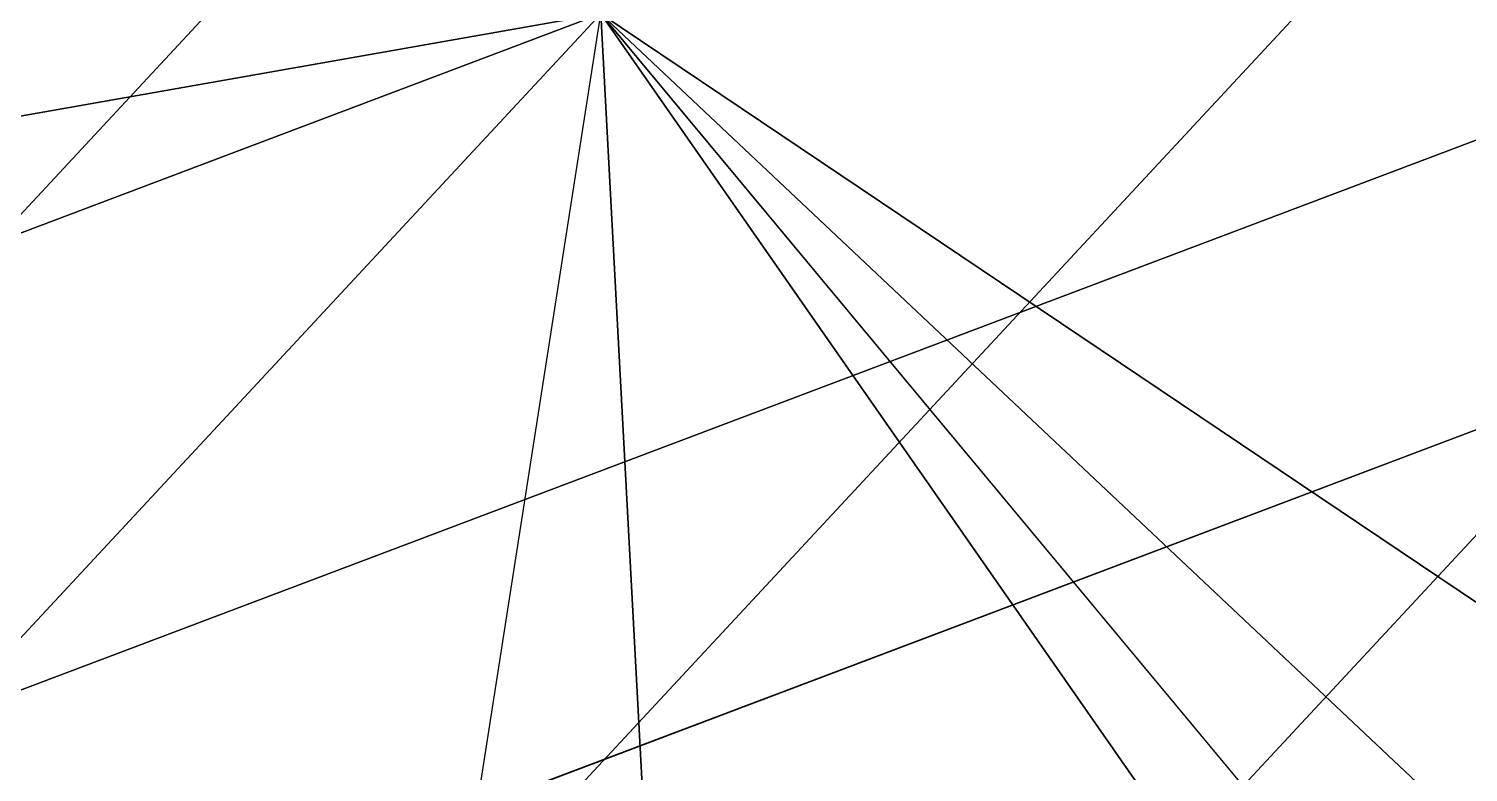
# Model space of a CAD drawing. Header units: metres. Extents: x 503497 to 504361, y 6966567 to 6966857.
# Drawn here: x 504123.2024 to 504123.6885, y 6966700.361 to 6966700.612 of the extents above; entities that cross this region are included whole.
import ezdxf

# ---------------------------------------------------------------- set-up
doc = ezdxf.new("R2010")
doc.units = ezdxf.units.M

msp = doc.modelspace()

# ---------------------------------------------------------------- linework, layer by layer
at = {"layer": 'SHADOW_APPROVED_20260111T072000'}
msp.add_lwpolyline([(504122.7613, 6966696.5515), (504123.3955, 6966700.6171), (504050.2217, 6966715.5211), (504049.5875, 6966711.4555), (504122.7613, 6966696.5515)], close=True, dxfattribs=at)
msp.add_lwpolyline([(504124.6436, 6966689.8311), (504125.6223, 6966696.1052), (504122.7613, 6966696.5515), (504123.3955, 6966700.6171), (504123.6735, 6966701.1907), (504124.1841, 6966701.6081), (504124.6865, 6966701.7525), (504126.4679, 6966701.5261), (504126.6349, 6966702.5968), (504125.8564, 6966702.7697), (504125.4218, 6966703.0603), (504125.0625, 6966703.6133), (504124.9683, 6966704.1079), (504125.9354, 6966710.4181), (504127.8093, 6966710.1258), (504128.3574, 6966713.6393), (504140.8554, 6966711.6898), (504140.8554, 6966711.6898), (504140.7719, 6966711.1544), (504144.1851, 6966710.622), (504144.5661, 6966713.0647), (504153.1826, 6966711.7206), (504152.9477, 6966710.2148), (504167.8718, 6966707.8869)], dxfattribs=at)
at = {"layer": 'SHADOW_APPROVED_20260114T072400'}
msp.add_lwpolyline([(504122.7613, 6966696.5515), (504123.3955, 6966700.6171), (504051.3871, 6966714.2558), (504050.7529, 6966710.1902), (504122.7613, 6966696.5515)], close=True, dxfattribs=at)
msp.add_lwpolyline([(504124.6436, 6966689.8311), (504125.6223, 6966696.1052), (504122.7613, 6966696.5515), (504123.3955, 6966700.6171), (504123.6735, 6966701.1907), (504124.1841, 6966701.6081), (504124.6865, 6966701.7525), (504126.4679, 6966701.5261), (504126.6349, 6966702.5968), (504125.8564, 6966702.7697), (504125.4218, 6966703.0603), (504125.0625, 6966703.6133), (504124.9683, 6966704.1079), (504125.9354, 6966710.4181), (504127.8093, 6966710.1258), (504128.3574, 6966713.6393), (504140.8554, 6966711.6898), (504140.8554, 6966711.6898), (504140.7719, 6966711.1544), (504144.1851, 6966710.622), (504144.5661, 6966713.0647), (504153.1826, 6966711.7206), (504152.9477, 6966710.2148), (504167.8718, 6966707.8869)], dxfattribs=at)
at = {"layer": 'SHADOW_APPROVED_20260122T071500'}
msp.add_lwpolyline([(504122.7613, 6966696.5515), (504123.3955, 6966700.6171), (504040.829, 6966715.3852), (504040.1948, 6966711.3196), (504122.7613, 6966696.5515)], close=True, dxfattribs=at)
msp.add_lwpolyline([(504124.6436, 6966689.8311), (504125.6223, 6966696.1052), (504122.7613, 6966696.5515), (504123.3955, 6966700.6171), (504123.6735, 6966701.1907), (504124.1841, 6966701.6081), (504124.6865, 6966701.7525), (504126.4679, 6966701.5261), (504126.6349, 6966702.5968), (504125.8564, 6966702.7697), (504125.4218, 6966703.0603), (504125.0625, 6966703.6133), (504124.9683, 6966704.1079), (504125.9354, 6966710.4181), (504127.8093, 6966710.1258), (504128.3574, 6966713.6393), (504140.8554, 6966711.6898), (504140.8554, 6966711.6898), (504140.7719, 6966711.1544), (504144.1851, 6966710.622), (504144.5661, 6966713.0647), (504153.1826, 6966711.7206), (504152.9477, 6966710.2148), (504167.8718, 6966707.8869)], dxfattribs=at)
at = {"layer": 'SHADOW_APPROVED_20260124T072500'}
msp.add_lwpolyline([(504124.6436, 6966689.8311), (504125.6223, 6966696.1052), (504122.7613, 6966696.5515), (504123.3955, 6966700.6171), (504123.6735, 6966701.1907), (504124.1841, 6966701.6081), (504124.6865, 6966701.7525), (504126.4679, 6966701.5261), (504126.6349, 6966702.5968), (504125.8564, 6966702.7697), (504125.4218, 6966703.0603), (504125.0625, 6966703.6133), (504124.9683, 6966704.1079), (504125.9354, 6966710.4181), (504127.8093, 6966710.1258), (504128.3574, 6966713.6393), (504140.8554, 6966711.6898), (504140.8554, 6966711.6898), (504140.7719, 6966711.1544), (504144.1851, 6966710.622), (504144.5661, 6966713.0647), (504153.1826, 6966711.7206), (504152.9477, 6966710.2148), (504167.8718, 6966707.8869)], dxfattribs=at)
msp.add_lwpolyline([(504122.7613, 6966696.5515), (504123.3955, 6966700.6171), (504047.1524, 6966712.3321), (504046.5182, 6966708.2665), (504122.7613, 6966696.5515)], close=True, dxfattribs=at)
at = {"layer": 'SHADOW_APPROVED_20260126T071100'}
msp.add_lwpolyline([(504122.7613, 6966696.5515), (504123.3955, 6966700.6171), (504034.9704, 6966715.6629), (504034.3362, 6966711.5973), (504122.7613, 6966696.5515)], close=True, dxfattribs=at)
msp.add_lwpolyline([(504124.6436, 6966689.8311), (504125.6223, 6966696.1052), (504122.7613, 6966696.5515), (504123.3955, 6966700.6171), (504123.6735, 6966701.1907), (504124.1841, 6966701.6081), (504124.6865, 6966701.7525), (504126.4679, 6966701.5261), (504126.6349, 6966702.5968), (504125.8564, 6966702.7697), (504125.4218, 6966703.0603), (504125.0625, 6966703.6133), (504124.9683, 6966704.1079), (504125.9354, 6966710.4181), (504127.8093, 6966710.1258), (504128.3574, 6966713.6393), (504140.8554, 6966711.6898), (504140.8554, 6966711.6898), (504140.7719, 6966711.1544), (504144.1851, 6966710.622), (504144.5661, 6966713.0647), (504153.1826, 6966711.7206), (504152.9477, 6966710.2148), (504167.8718, 6966707.8869)], dxfattribs=at)
at = {"layer": 'SHADOW_APPROVED_20260127T071900'}
msp.add_lwpolyline([(504124.6436, 6966689.8311), (504125.6223, 6966696.1052), (504122.7613, 6966696.5515), (504123.3955, 6966700.6171), (504123.6735, 6966701.1907), (504124.1841, 6966701.6081), (504124.6865, 6966701.7525), (504126.4679, 6966701.5261), (504126.6349, 6966702.5968), (504125.8564, 6966702.7697), (504125.4218, 6966703.0603), (504125.0625, 6966703.6133), (504124.9683, 6966704.1079), (504125.9354, 6966710.4181), (504127.8093, 6966710.1258), (504128.3574, 6966713.6393), (504140.8554, 6966711.6898), (504140.8554, 6966711.6898), (504140.7719, 6966711.1544), (504144.1851, 6966710.622), (504144.5661, 6966713.0647), (504153.1826, 6966711.7206), (504152.9477, 6966710.2148), (504167.8718, 6966707.8869)], dxfattribs=at)
msp.add_lwpolyline([(504122.7613, 6966696.5515), (504123.3955, 6966700.6171), (504041.0526, 6966713.1097), (504040.4184, 6966709.0441), (504122.7613, 6966696.5515)], close=True, dxfattribs=at)
at = {"layer": 'SHADOW_APPROVED_20260129T071100'}
msp.add_lwpolyline([(504122.7613, 6966696.5515), (504123.3955, 6966700.6171), (504032.9498, 6966714.8359), (504032.3156, 6966710.7703), (504122.7613, 6966696.5515)], close=True, dxfattribs=at)
msp.add_lwpolyline([(504124.6436, 6966689.8311), (504125.6223, 6966696.1052), (504122.7613, 6966696.5515), (504123.3955, 6966700.6171), (504123.6735, 6966701.1907), (504124.1841, 6966701.6081), (504124.6865, 6966701.7525), (504126.4679, 6966701.5261), (504126.6349, 6966702.5968), (504125.8564, 6966702.7697), (504125.4218, 6966703.0603), (504125.0625, 6966703.6133), (504124.9683, 6966704.1079), (504125.9354, 6966710.4181), (504127.8093, 6966710.1258), (504128.3574, 6966713.6393), (504140.8554, 6966711.6898), (504140.8554, 6966711.6898), (504140.7719, 6966711.1544), (504144.1851, 6966710.622), (504144.5661, 6966713.0647), (504153.1826, 6966711.7206), (504152.9477, 6966710.2148), (504167.8718, 6966707.8869)], dxfattribs=at)
at = {"layer": 'SHADOW_APPROVED_20260130T071100'}
msp.add_lwpolyline([(504122.7613, 6966696.5515), (504123.3955, 6966700.6171), (504032.2636, 6966714.5313), (504031.6294, 6966710.4657), (504122.7613, 6966696.5515)], close=True, dxfattribs=at)
msp.add_lwpolyline([(504124.6436, 6966689.8311), (504125.6223, 6966696.1052), (504122.7613, 6966696.5515), (504123.3955, 6966700.6171), (504123.6735, 6966701.1907), (504124.1841, 6966701.6081), (504124.6865, 6966701.7525), (504126.4679, 6966701.5261), (504126.6349, 6966702.5968), (504125.8564, 6966702.7697), (504125.4218, 6966703.0603), (504125.0625, 6966703.6133), (504124.9683, 6966704.1079), (504125.9354, 6966710.4181), (504127.8093, 6966710.1258), (504128.3574, 6966713.6393), (504140.8554, 6966711.6898), (504140.8554, 6966711.6898), (504140.7719, 6966711.1544), (504144.1851, 6966710.622), (504144.5661, 6966713.0647), (504153.1826, 6966711.7206), (504152.9477, 6966710.2148), (504167.8718, 6966707.8869)], dxfattribs=at)
at = {"layer": 'SHADOW_APPROVED_20260203T070000'}
msp.add_lwpolyline([(504122.7613, 6966696.5515), (504123.3955, 6966700.6171), (504017.3713, 6966716.9185), (504016.7371, 6966712.8529), (504122.7613, 6966696.5515)], close=True, dxfattribs=at)
msp.add_lwpolyline([(504124.6436, 6966689.8311), (504125.6223, 6966696.1052), (504122.7613, 6966696.5515), (504123.3955, 6966700.6171), (504123.6735, 6966701.1907), (504124.1841, 6966701.6081), (504124.6865, 6966701.7525), (504126.4679, 6966701.5261), (504126.6349, 6966702.5968), (504125.8564, 6966702.7697), (504125.4218, 6966703.0603), (504125.0625, 6966703.6133), (504124.9683, 6966704.1079), (504125.9354, 6966710.4181), (504127.8093, 6966710.1258), (504128.3574, 6966713.6393), (504140.8554, 6966711.6898), (504140.8554, 6966711.6898), (504140.7719, 6966711.1544), (504144.1851, 6966710.622), (504144.5661, 6966713.0647), (504153.1826, 6966711.7206), (504152.9477, 6966710.2148), (504167.8718, 6966707.8869)], dxfattribs=at)
at = {"layer": 'SHADOW_APPROVED_20260314T074000'}
msp.add_lwpolyline([(504124.6436, 6966689.8311), (504125.6223, 6966696.1052), (504122.7613, 6966696.5515), (504123.3955, 6966700.6171), (504123.6735, 6966701.1907), (504124.1841, 6966701.6081), (504124.6865, 6966701.7525), (504126.4679, 6966701.5261), (504126.6349, 6966702.5968), (504125.8564, 6966702.7697), (504125.4218, 6966703.0603), (504125.0625, 6966703.6133), (504124.9683, 6966704.1079), (504125.9354, 6966710.4181), (504127.8093, 6966710.1258), (504128.3574, 6966713.6393), (504140.8554, 6966711.6898), (504140.8554, 6966711.6898), (504140.7719, 6966711.1544), (504144.1851, 6966710.622), (504144.5661, 6966713.0647), (504153.1826, 6966711.7206), (504152.9477, 6966710.2148), (504167.8718, 6966707.8869)], dxfattribs=at)
for points in [[(504123.3955, 6966700.6171), (504123.6735, 6966701.1907), (504035.919, 6966685.7343), (504035.641, 6966685.1607), (504123.3955, 6966700.6171)], [(504122.7613, 6966696.5515), (504123.3955, 6966700.6171), (504035.641, 6966685.1607), (504035.0068, 6966681.0951), (504122.7613, 6966696.5515)]]:
    msp.add_lwpolyline(points, close=True, dxfattribs=at)
at = {"layer": 'SHADOW_APPROVED_20260426T070000'}
msp.add_lwpolyline([(504124.6436, 6966689.8311), (504125.6223, 6966696.1052), (504122.7613, 6966696.5515), (504123.3955, 6966700.6171), (504123.6735, 6966701.1907), (504124.1841, 6966701.6081), (504124.6865, 6966701.7525), (504126.4679, 6966701.5261), (504126.6349, 6966702.5968), (504125.8564, 6966702.7697), (504125.4218, 6966703.0603), (504125.0625, 6966703.6133), (504124.9683, 6966704.1079), (504125.9354, 6966710.4181), (504127.8093, 6966710.1258), (504128.3574, 6966713.6393), (504140.8554, 6966711.6898), (504140.8554, 6966711.6898), (504140.7719, 6966711.1544), (504144.1851, 6966710.622), (504144.5661, 6966713.0647), (504153.1826, 6966711.7206), (504152.9477, 6966710.2148), (504167.8718, 6966707.8869)], dxfattribs=at)
for points in [[(504144.5661, 6966713.0647), (504153.1826, 6966711.7206), (503936.055, 6966629.6588), (503927.4385, 6966631.0029), (504144.5661, 6966713.0647)], [(504153.1826, 6966711.7206), (504152.9477, 6966710.2148), (503935.8201, 6966628.153), (503936.055, 6966629.6588), (504153.1826, 6966711.7206)], [(504126.4679, 6966701.5261), (504126.6349, 6966702.5968), (503909.5073, 6966620.535), (503909.3403, 6966619.4643), (504126.4679, 6966701.5261)], [(504124.6865, 6966701.7525), (504126.4679, 6966701.5261), (503909.3403, 6966619.4643), (503907.5589, 6966619.6907), (504124.6865, 6966701.7525)], [(504123.3955, 6966700.6171), (504123.6735, 6966701.1907), (503906.5459, 6966619.1289), (503906.2679, 6966618.5553), (504123.3955, 6966700.6171)], [(504122.7613, 6966696.5515), (504123.3955, 6966700.6171), (503906.2679, 6966618.5553), (503905.6337, 6966614.4897), (504122.7613, 6966696.5515)]]:
    msp.add_lwpolyline(points, close=True, dxfattribs=at)
at = {"layer": 'SHADOW_APPROVED_20260621T090000'}
msp.add_lwpolyline([(504124.6436, 6966689.8311), (504125.6223, 6966696.1052), (504122.7613, 6966696.5515), (504123.3955, 6966700.6171), (504123.6735, 6966701.1907), (504124.1841, 6966701.6081), (504124.6865, 6966701.7525), (504126.4679, 6966701.5261), (504126.6349, 6966702.5968), (504125.8564, 6966702.7697), (504125.4218, 6966703.0603), (504125.0625, 6966703.6133), (504124.9683, 6966704.1079), (504125.9354, 6966710.4181), (504127.8093, 6966710.1258), (504128.3574, 6966713.6393), (504140.8554, 6966711.6898), (504140.8554, 6966711.6898), (504140.7719, 6966711.1544), (504144.1851, 6966710.622), (504144.5661, 6966713.0647), (504153.1826, 6966711.7206), (504152.9477, 6966710.2148), (504167.8718, 6966707.8869)], dxfattribs=at)
for points in [[(504125.8564, 6966702.7697), (504125.4218, 6966703.0603), (504066.9055, 6966640.1287), (504067.3401, 6966639.8381), (504125.8564, 6966702.7697)], [(504126.6349, 6966702.5968), (504125.8564, 6966702.7697), (504067.3401, 6966639.8381), (504068.1186, 6966639.6652), (504126.6349, 6966702.5968)], [(504124.1841, 6966701.6081), (504124.6865, 6966701.7525), (504066.1702, 6966638.8209), (504065.6678, 6966638.6765), (504124.1841, 6966701.6081)], [(504124.6865, 6966701.7525), (504126.4679, 6966701.5261), (504067.9516, 6966638.5945), (504066.1702, 6966638.8209), (504124.6865, 6966701.7525)], [(504123.6735, 6966701.1907), (504124.1841, 6966701.6081), (504065.6678, 6966638.6765), (504065.1572, 6966638.2591), (504123.6735, 6966701.1907)], [(504123.3955, 6966700.6171), (504123.6735, 6966701.1907), (504065.1572, 6966638.2591), (504064.8792, 6966637.6855), (504123.3955, 6966700.6171)], [(504122.7613, 6966696.5515), (504123.3955, 6966700.6171), (504064.8792, 6966637.6855), (504064.245, 6966633.6199), (504122.7613, 6966696.5515)]]:
    msp.add_lwpolyline(points, close=True, dxfattribs=at)
at = {"layer": 'SHADOW_APPROVED_20260621T120000'}
msp.add_lwpolyline([(504124.6436, 6966689.8311), (504125.6223, 6966696.1052), (504122.7613, 6966696.5515), (504123.3955, 6966700.6171), (504123.6735, 6966701.1907), (504124.1841, 6966701.6081), (504124.6865, 6966701.7525), (504126.4679, 6966701.5261), (504126.6349, 6966702.5968), (504125.8564, 6966702.7697), (504125.4218, 6966703.0603), (504125.0625, 6966703.6133), (504124.9683, 6966704.1079), (504125.9354, 6966710.4181), (504127.8093, 6966710.1258), (504128.3574, 6966713.6393), (504140.8554, 6966711.6898), (504140.8554, 6966711.6898), (504140.7719, 6966711.1544), (504144.1851, 6966710.622), (504144.5661, 6966713.0647), (504153.1826, 6966711.7206), (504152.9477, 6966710.2148), (504167.8718, 6966707.8869)], dxfattribs=at)
for points in [[(504123.3955, 6966700.6171), (504123.6735, 6966701.1907), (504126.2945, 6966652.5179), (504126.0165, 6966651.9443), (504123.3955, 6966700.6171)], [(504122.7613, 6966696.5515), (504123.3955, 6966700.6171), (504126.0165, 6966651.9443), (504125.3823, 6966647.8787), (504122.7613, 6966696.5515)]]:
    msp.add_lwpolyline(points, close=True, dxfattribs=at)
at = {"layer": 'SHADOW_APPROVED_20260621T140000'}
msp.add_lwpolyline([(504124.6436, 6966689.8311), (504125.6223, 6966696.1052), (504122.7613, 6966696.5515), (504123.3955, 6966700.6171), (504123.6735, 6966701.1907), (504124.1841, 6966701.6081), (504124.6865, 6966701.7525), (504126.4679, 6966701.5261), (504126.6349, 6966702.5968), (504125.8564, 6966702.7697), (504125.4218, 6966703.0603), (504125.0625, 6966703.6133), (504124.9683, 6966704.1079), (504125.9354, 6966710.4181), (504127.8093, 6966710.1258), (504128.3574, 6966713.6393), (504140.8554, 6966711.6898), (504140.8554, 6966711.6898), (504140.7719, 6966711.1544), (504144.1851, 6966710.622), (504144.5661, 6966713.0647), (504153.1826, 6966711.7206), (504152.9477, 6966710.2148), (504167.8718, 6966707.8869)], dxfattribs=at)
for points in [[(504123.3955, 6966700.6171), (504123.6735, 6966701.1907), (504162.5832, 6966645.3847), (504162.3052, 6966644.8111), (504123.3955, 6966700.6171)], [(504122.7613, 6966696.5515), (504123.3955, 6966700.6171), (504162.3052, 6966644.8111), (504161.671, 6966640.7455), (504122.7613, 6966696.5515)]]:
    msp.add_lwpolyline(points, close=True, dxfattribs=at)
at = {"layer": 'SHADOW_APPROVED_20260621T150000'}
msp.add_lwpolyline([(504124.6436, 6966689.8311), (504125.6223, 6966696.1052), (504122.7613, 6966696.5515), (504123.3955, 6966700.6171), (504123.6735, 6966701.1907), (504124.1841, 6966701.6081), (504124.6865, 6966701.7525), (504126.4679, 6966701.5261), (504126.6349, 6966702.5968), (504125.8564, 6966702.7697), (504125.4218, 6966703.0603), (504125.0625, 6966703.6133), (504124.9683, 6966704.1079), (504125.9354, 6966710.4181), (504127.8093, 6966710.1258), (504128.3574, 6966713.6393), (504140.8554, 6966711.6898), (504140.8554, 6966711.6898), (504140.7719, 6966711.1544), (504144.1851, 6966710.622), (504144.5661, 6966713.0647), (504153.1826, 6966711.7206), (504152.9477, 6966710.2148), (504167.8718, 6966707.8869)], dxfattribs=at)
for points in [[(504123.3955, 6966700.6171), (504123.6735, 6966701.1907), (504196.9536, 6966632.1879), (504196.6756, 6966631.6143), (504123.3955, 6966700.6171)], [(504122.7613, 6966696.5515), (504123.3955, 6966700.6171), (504196.6756, 6966631.6143), (504196.0414, 6966627.5487), (504122.7613, 6966696.5515)]]:
    msp.add_lwpolyline(points, close=True, dxfattribs=at)
at = {"layer": 'SHADOW_APPROVED_20260621T160000'}
msp.add_lwpolyline([(504124.6436, 6966689.8311), (504125.6223, 6966696.1052), (504122.7613, 6966696.5515), (504123.3955, 6966700.6171), (504123.6735, 6966701.1907), (504124.1841, 6966701.6081), (504124.6865, 6966701.7525), (504126.4679, 6966701.5261), (504126.6349, 6966702.5968), (504125.8564, 6966702.7697), (504125.4218, 6966703.0603), (504125.0625, 6966703.6133), (504124.9683, 6966704.1079), (504125.9354, 6966710.4181), (504127.8093, 6966710.1258), (504128.3574, 6966713.6393), (504140.8554, 6966711.6898), (504140.8554, 6966711.6898), (504140.7719, 6966711.1544), (504144.1851, 6966710.622), (504144.5661, 6966713.0647), (504153.1826, 6966711.7206), (504152.9477, 6966710.2148), (504167.8718, 6966707.8869)], dxfattribs=at)
for points in [[(504123.3955, 6966700.6171), (504123.6735, 6966701.1907), (504291.9297, 6966588.0909), (504291.6517, 6966587.5173), (504123.3955, 6966700.6171)], [(504122.7613, 6966696.5515), (504123.3955, 6966700.6171), (504291.6517, 6966587.5173), (504291.0175, 6966583.4517), (504122.7613, 6966696.5515)]]:
    msp.add_lwpolyline(points, close=True, dxfattribs=at)
at = {"layer": 'SHADOW_APPROVED_20261019T053000'}
msp.add_lwpolyline([(504122.7613, 6966696.5515), (504123.3955, 6966700.6171), (503546.6398, 6966792.7499), (503546.0056, 6966788.6843), (504122.7613, 6966696.5515)], close=True, dxfattribs=at)
msp.add_lwpolyline([(504124.6436, 6966689.8311), (504125.6223, 6966696.1052), (504122.7613, 6966696.5515), (504123.3955, 6966700.6171), (504123.6735, 6966701.1907), (504124.1841, 6966701.6081), (504124.6865, 6966701.7525), (504126.4679, 6966701.5261), (504126.6349, 6966702.5968), (504125.8564, 6966702.7697), (504125.4218, 6966703.0603), (504125.0625, 6966703.6133), (504124.9683, 6966704.1079), (504125.9354, 6966710.4181), (504127.8093, 6966710.1258), (504128.3574, 6966713.6393), (504140.8554, 6966711.6898), (504140.8554, 6966711.6898), (504140.7719, 6966711.1544), (504144.1851, 6966710.622), (504144.5661, 6966713.0647), (504153.1826, 6966711.7206), (504152.9477, 6966710.2148), (504167.8718, 6966707.8869)], dxfattribs=at)
at = {"layer": 'SHADOW_APPROVED_20261112T063500'}
msp.add_lwpolyline([(504122.7613, 6966696.5515), (504123.3955, 6966700.6171), (504025.1172, 6966716.5713), (504024.483, 6966712.5057), (504122.7613, 6966696.5515)], close=True, dxfattribs=at)
msp.add_lwpolyline([(504124.6436, 6966689.8311), (504125.6223, 6966696.1052), (504122.7613, 6966696.5515), (504123.3955, 6966700.6171), (504123.6735, 6966701.1907), (504124.1841, 6966701.6081), (504124.6865, 6966701.7525), (504126.4679, 6966701.5261), (504126.6349, 6966702.5968), (504125.8564, 6966702.7697), (504125.4218, 6966703.0603), (504125.0625, 6966703.6133), (504124.9683, 6966704.1079), (504125.9354, 6966710.4181), (504127.8093, 6966710.1258), (504128.3574, 6966713.6393), (504140.8554, 6966711.6898), (504140.8554, 6966711.6898), (504140.7719, 6966711.1544), (504144.1851, 6966710.622), (504144.5661, 6966713.0647), (504153.1826, 6966711.7206), (504152.9477, 6966710.2148), (504167.8718, 6966707.8869)], dxfattribs=at)
at = {"layer": 'SHADOW_APPROVED_20261113T063500'}
msp.add_lwpolyline([(504122.7613, 6966696.5515), (504123.3955, 6966700.6171), (504025.5854, 6966716.9868), (504024.9512, 6966712.9212), (504122.7613, 6966696.5515)], close=True, dxfattribs=at)
msp.add_lwpolyline([(504124.6436, 6966689.8311), (504125.6223, 6966696.1052), (504122.7613, 6966696.5515), (504123.3955, 6966700.6171), (504123.6735, 6966701.1907), (504124.1841, 6966701.6081), (504124.6865, 6966701.7525), (504126.4679, 6966701.5261), (504126.6349, 6966702.5968), (504125.8564, 6966702.7697), (504125.4218, 6966703.0603), (504125.0625, 6966703.6133), (504124.9683, 6966704.1079), (504125.9354, 6966710.4181), (504127.8093, 6966710.1258), (504128.3574, 6966713.6393), (504140.8554, 6966711.6898), (504140.8554, 6966711.6898), (504140.7719, 6966711.1544), (504144.1851, 6966710.622), (504144.5661, 6966713.0647), (504153.1826, 6966711.7206), (504152.9477, 6966710.2148), (504167.8718, 6966707.8869)], dxfattribs=at)
at = {"layer": 'SHADOW_APPROVED_20261122T065200'}
msp.add_lwpolyline([(504122.7613, 6966696.5515), (504123.3955, 6966700.6171), (504043.2314, 6966715.0679), (504042.5972, 6966711.0023), (504122.7613, 6966696.5515)], close=True, dxfattribs=at)
msp.add_lwpolyline([(504124.6436, 6966689.8311), (504125.6223, 6966696.1052), (504122.7613, 6966696.5515), (504123.3955, 6966700.6171), (504123.6735, 6966701.1907), (504124.1841, 6966701.6081), (504124.6865, 6966701.7525), (504126.4679, 6966701.5261), (504126.6349, 6966702.5968), (504125.8564, 6966702.7697), (504125.4218, 6966703.0603), (504125.0625, 6966703.6133), (504124.9683, 6966704.1079), (504125.9354, 6966710.4181), (504127.8093, 6966710.1258), (504128.3574, 6966713.6393), (504140.8554, 6966711.6898), (504140.8554, 6966711.6898), (504140.7719, 6966711.1544), (504144.1851, 6966710.622), (504144.5661, 6966713.0647), (504153.1826, 6966711.7206), (504152.9477, 6966710.2148), (504167.8718, 6966707.8869)], dxfattribs=at)
at = {"layer": 'SHADOW_APPROVED_20261123T070300'}
msp.add_lwpolyline([(504124.6436, 6966689.8311), (504125.6223, 6966696.1052), (504122.7613, 6966696.5515), (504123.3955, 6966700.6171), (504123.6735, 6966701.1907), (504124.1841, 6966701.6081), (504124.6865, 6966701.7525), (504126.4679, 6966701.5261), (504126.6349, 6966702.5968), (504125.8564, 6966702.7697), (504125.4218, 6966703.0603), (504125.0625, 6966703.6133), (504124.9683, 6966704.1079), (504125.9354, 6966710.4181), (504127.8093, 6966710.1258), (504128.3574, 6966713.6393), (504140.8554, 6966711.6898), (504140.8554, 6966711.6898), (504140.7719, 6966711.1544), (504144.1851, 6966710.622), (504144.5661, 6966713.0647), (504153.1826, 6966711.7206), (504152.9477, 6966710.2148), (504167.8718, 6966707.8869)], dxfattribs=at)
msp.add_lwpolyline([(504122.7613, 6966696.5515), (504123.3955, 6966700.6171), (504050.9986, 6966712.6236), (504050.3644, 6966708.558), (504122.7613, 6966696.5515)], close=True, dxfattribs=at)
at = {"layer": 'SHADOW_APPROVED_20261221T090000'}
msp.add_lwpolyline([(504124.6436, 6966689.8311), (504125.6223, 6966696.1052), (504122.7613, 6966696.5515), (504123.3955, 6966700.6171), (504123.6735, 6966701.1907), (504124.1841, 6966701.6081), (504124.6865, 6966701.7525), (504126.4679, 6966701.5261), (504126.6349, 6966702.5968), (504125.8564, 6966702.7697), (504125.4218, 6966703.0603), (504125.0625, 6966703.6133), (504124.9683, 6966704.1079), (504125.9354, 6966710.4181), (504127.8093, 6966710.1258), (504128.3574, 6966713.6393), (504140.8554, 6966711.6898), (504140.8554, 6966711.6898), (504140.7719, 6966711.1544), (504144.1851, 6966710.622), (504144.5661, 6966713.0647), (504153.1826, 6966711.7206), (504152.9477, 6966710.2148), (504167.8718, 6966707.8869)], dxfattribs=at)
msp.add_lwpolyline([(504122.7613, 6966696.5515), (504123.3955, 6966700.6171), (504093.1408, 6966702.4165), (504092.5066, 6966698.3509), (504122.7613, 6966696.5515)], close=True, dxfattribs=at)
at = {"layer": 'SHADOW_APPROVED_20261221T120000'}
msp.add_lwpolyline([(504124.6436, 6966689.8311), (504125.6223, 6966696.1052), (504122.7613, 6966696.5515), (504123.3955, 6966700.6171), (504123.6735, 6966701.1907), (504124.1841, 6966701.6081), (504124.6865, 6966701.7525), (504126.4679, 6966701.5261), (504126.6349, 6966702.5968), (504125.8564, 6966702.7697), (504125.4218, 6966703.0603), (504125.0625, 6966703.6133), (504124.9683, 6966704.1079), (504125.9354, 6966710.4181), (504127.8093, 6966710.1258), (504128.3574, 6966713.6393), (504140.8554, 6966711.6898), (504140.8554, 6966711.6898), (504140.7719, 6966711.1544), (504144.1851, 6966710.622), (504144.5661, 6966713.0647), (504153.1826, 6966711.7206), (504152.9477, 6966710.2148), (504167.8718, 6966707.8869)], dxfattribs=at)
for points in [[(504123.3955, 6966700.6171), (504123.6735, 6966701.1907), (504125.946, 6966698.4599), (504125.668, 6966697.8863), (504123.3955, 6966700.6171)], [(504122.7613, 6966696.5515), (504123.3955, 6966700.6171), (504125.668, 6966697.8863), (504125.0338, 6966693.8207), (504122.7613, 6966696.5515)]]:
    msp.add_lwpolyline(points, close=True, dxfattribs=at)
at = {"layer": 'SHADOW_APPROVED_20261221T150000'}
msp.add_lwpolyline([(504124.6436, 6966689.8311), (504125.6223, 6966696.1052), (504122.7613, 6966696.5515), (504123.3955, 6966700.6171), (504123.6735, 6966701.1907), (504124.1841, 6966701.6081), (504124.6865, 6966701.7525), (504126.4679, 6966701.5261), (504126.6349, 6966702.5968), (504125.8564, 6966702.7697), (504125.4218, 6966703.0603), (504125.0625, 6966703.6133), (504124.9683, 6966704.1079), (504125.9354, 6966710.4181), (504127.8093, 6966710.1258), (504128.3574, 6966713.6393), (504140.8554, 6966711.6898), (504140.8554, 6966711.6898), (504140.7719, 6966711.1544), (504144.1851, 6966710.622), (504144.5661, 6966713.0647), (504153.1826, 6966711.7206), (504152.9477, 6966710.2148), (504167.8718, 6966707.8869)], dxfattribs=at)
msp.add_lwpolyline([(504122.7613, 6966696.5515), (504123.3955, 6966700.6171), (504161.0894, 6966704.6374), (504160.4552, 6966700.5718), (504122.7613, 6966696.5515)], close=True, dxfattribs=at)
at = {"layer": 'SHADOW_APPROVED_20261221T160000'}
msp.add_lwpolyline([(504124.6436, 6966689.8311), (504125.6223, 6966696.1052), (504122.7613, 6966696.5515), (504123.3955, 6966700.6171), (504123.6735, 6966701.1907), (504124.1841, 6966701.6081), (504124.6865, 6966701.7525), (504126.4679, 6966701.5261), (504126.6349, 6966702.5968), (504125.8564, 6966702.7697), (504125.4218, 6966703.0603), (504125.0625, 6966703.6133), (504124.9683, 6966704.1079), (504125.9354, 6966710.4181), (504127.8093, 6966710.1258), (504128.3574, 6966713.6393), (504140.8554, 6966711.6898), (504140.8554, 6966711.6898), (504140.7719, 6966711.1544), (504144.1851, 6966710.622), (504144.5661, 6966713.0647), (504153.1826, 6966711.7206), (504152.9477, 6966710.2148), (504167.8718, 6966707.8869)], dxfattribs=at)
msp.add_lwpolyline([(504122.7613, 6966696.5515), (504123.3955, 6966700.6171), (504182.9573, 6966712.5689), (504182.3231, 6966708.5033), (504122.7613, 6966696.5515)], close=True, dxfattribs=at)
at = {"layer": 'SHADOW_APPROVED_20261221T170000'}
msp.add_lwpolyline([(504122.7613, 6966696.5515), (504123.3955, 6966700.6171), (504226.5954, 6966731.5047), (504225.9612, 6966727.4391), (504122.7613, 6966696.5515)], close=True, dxfattribs=at)
msp.add_lwpolyline([(504124.6436, 6966689.8311), (504125.6223, 6966696.1052), (504122.7613, 6966696.5515), (504123.3955, 6966700.6171), (504123.6735, 6966701.1907), (504124.1841, 6966701.6081), (504124.6865, 6966701.7525), (504126.4679, 6966701.5261), (504126.6349, 6966702.5968), (504125.8564, 6966702.7697), (504125.4218, 6966703.0603), (504125.0625, 6966703.6133), (504124.9683, 6966704.1079), (504125.9354, 6966710.4181), (504127.8093, 6966710.1258), (504128.3574, 6966713.6393), (504140.8554, 6966711.6898), (504140.8554, 6966711.6898), (504140.7719, 6966711.1544), (504144.1851, 6966710.622), (504144.5661, 6966713.0647), (504153.1826, 6966711.7206), (504152.9477, 6966710.2148), (504167.8718, 6966707.8869)], dxfattribs=at)
at = {"layer": 'SHADOW_COMPARATOR_RL48_20260111T072000'}
msp.add_lwpolyline([(504124.6436, 6966689.8311), (504125.6223, 6966696.1052), (504122.7613, 6966696.5515), (504123.3955, 6966700.6171), (504123.6735, 6966701.1907), (504124.1841, 6966701.6081), (504124.6865, 6966701.7525), (504126.4679, 6966701.5261), (504126.6349, 6966702.5968), (504125.8564, 6966702.7697), (504125.4218, 6966703.0603), (504125.0625, 6966703.6133), (504124.9683, 6966704.1079), (504125.9354, 6966710.4181), (504127.8093, 6966710.1258), (504128.3574, 6966713.6393), (504140.8554, 6966711.6898), (504140.8554, 6966711.6898), (504140.7719, 6966711.1544), (504144.1851, 6966710.622), (504144.5661, 6966713.0647), (504153.1826, 6966711.7206), (504152.9477, 6966710.2148), (504167.8718, 6966707.8869)], dxfattribs=at)
msp.add_lwpolyline([(504122.7613, 6966696.5515), (504123.3955, 6966700.6171), (504077.7682, 6966709.9105), (504077.134, 6966705.8449), (504122.7613, 6966696.5515)], close=True, dxfattribs=at)
at = {"layer": 'SHADOW_COMPARATOR_RL48_20260114T072400'}
msp.add_lwpolyline([(504124.6436, 6966689.8311), (504125.6223, 6966696.1052), (504122.7613, 6966696.5515), (504123.3955, 6966700.6171), (504123.6735, 6966701.1907), (504124.1841, 6966701.6081), (504124.6865, 6966701.7525), (504126.4679, 6966701.5261), (504126.6349, 6966702.5968), (504125.8564, 6966702.7697), (504125.4218, 6966703.0603), (504125.0625, 6966703.6133), (504124.9683, 6966704.1079), (504125.9354, 6966710.4181), (504127.8093, 6966710.1258), (504128.3574, 6966713.6393), (504140.8554, 6966711.6898), (504140.8554, 6966711.6898), (504140.7719, 6966711.1544), (504144.1851, 6966710.622), (504144.5661, 6966713.0647), (504153.1826, 6966711.7206), (504152.9477, 6966710.2148), (504167.8718, 6966707.8869)], dxfattribs=at)
msp.add_lwpolyline([(504122.7613, 6966696.5515), (504123.3955, 6966700.6171), (504078.4949, 6966709.1215), (504077.8607, 6966705.0559), (504122.7613, 6966696.5515)], close=True, dxfattribs=at)
at = {"layer": 'SHADOW_COMPARATOR_RL48_20260122T071500'}
msp.add_lwpolyline([(504124.6436, 6966689.8311), (504125.6223, 6966696.1052), (504122.7613, 6966696.5515), (504123.3955, 6966700.6171), (504123.6735, 6966701.1907), (504124.1841, 6966701.6081), (504124.6865, 6966701.7525), (504126.4679, 6966701.5261), (504126.6349, 6966702.5968), (504125.8564, 6966702.7697), (504125.4218, 6966703.0603), (504125.0625, 6966703.6133), (504124.9683, 6966704.1079), (504125.9354, 6966710.4181), (504127.8093, 6966710.1258), (504128.3574, 6966713.6393), (504140.8554, 6966711.6898), (504140.8554, 6966711.6898), (504140.7719, 6966711.1544), (504144.1851, 6966710.622), (504144.5661, 6966713.0647), (504153.1826, 6966711.7206), (504152.9477, 6966710.2148), (504167.8718, 6966707.8869)], dxfattribs=at)
msp.add_lwpolyline([(504122.7613, 6966696.5515), (504123.3955, 6966700.6171), (504071.9114, 6966709.8257), (504071.2772, 6966705.7601), (504122.7613, 6966696.5515)], close=True, dxfattribs=at)
at = {"layer": 'SHADOW_COMPARATOR_RL48_20260124T072500'}
msp.add_lwpolyline([(504124.6436, 6966689.8311), (504125.6223, 6966696.1052), (504122.7613, 6966696.5515), (504123.3955, 6966700.6171), (504123.6735, 6966701.1907), (504124.1841, 6966701.6081), (504124.6865, 6966701.7525), (504126.4679, 6966701.5261), (504126.6349, 6966702.5968), (504125.8564, 6966702.7697), (504125.4218, 6966703.0603), (504125.0625, 6966703.6133), (504124.9683, 6966704.1079), (504125.9354, 6966710.4181), (504127.8093, 6966710.1258), (504128.3574, 6966713.6393), (504140.8554, 6966711.6898), (504140.8554, 6966711.6898), (504140.7719, 6966711.1544), (504144.1851, 6966710.622), (504144.5661, 6966713.0647), (504153.1826, 6966711.7206), (504152.9477, 6966710.2148), (504167.8718, 6966707.8869)], dxfattribs=at)
msp.add_lwpolyline([(504122.7613, 6966696.5515), (504123.3955, 6966700.6171), (504075.8543, 6966707.922), (504075.2201, 6966703.8564), (504122.7613, 6966696.5515)], close=True, dxfattribs=at)
at = {"layer": 'SHADOW_COMPARATOR_RL48_20260126T071100'}
msp.add_lwpolyline([(504124.6436, 6966689.8311), (504125.6223, 6966696.1052), (504122.7613, 6966696.5515), (504123.3955, 6966700.6171), (504123.6735, 6966701.1907), (504124.1841, 6966701.6081), (504124.6865, 6966701.7525), (504126.4679, 6966701.5261), (504126.6349, 6966702.5968), (504125.8564, 6966702.7697), (504125.4218, 6966703.0603), (504125.0625, 6966703.6133), (504124.9683, 6966704.1079), (504125.9354, 6966710.4181), (504127.8093, 6966710.1258), (504128.3574, 6966713.6393), (504140.8554, 6966711.6898), (504140.8554, 6966711.6898), (504140.7719, 6966711.1544), (504144.1851, 6966710.622), (504144.5661, 6966713.0647), (504153.1826, 6966711.7206), (504152.9477, 6966710.2148), (504167.8718, 6966707.8869)], dxfattribs=at)
msp.add_lwpolyline([(504122.7613, 6966696.5515), (504123.3955, 6966700.6171), (504068.2583, 6966709.9989), (504067.6241, 6966705.9333), (504122.7613, 6966696.5515)], close=True, dxfattribs=at)
at = {"layer": 'SHADOW_COMPARATOR_RL48_20260127T071900'}
msp.add_lwpolyline([(504124.6436, 6966689.8311), (504125.6223, 6966696.1052), (504122.7613, 6966696.5515), (504123.3955, 6966700.6171), (504123.6735, 6966701.1907), (504124.1841, 6966701.6081), (504124.6865, 6966701.7525), (504126.4679, 6966701.5261), (504126.6349, 6966702.5968), (504125.8564, 6966702.7697), (504125.4218, 6966703.0603), (504125.0625, 6966703.6133), (504124.9683, 6966704.1079), (504125.9354, 6966710.4181), (504127.8093, 6966710.1258), (504128.3574, 6966713.6393), (504140.8554, 6966711.6898), (504140.8554, 6966711.6898), (504140.7719, 6966711.1544), (504144.1851, 6966710.622), (504144.5661, 6966713.0647), (504153.1826, 6966711.7206), (504152.9477, 6966710.2148), (504167.8718, 6966707.8869)], dxfattribs=at)
msp.add_lwpolyline([(504122.7613, 6966696.5515), (504123.3955, 6966700.6171), (504072.0508, 6966708.4068), (504071.4166, 6966704.3412), (504122.7613, 6966696.5515)], close=True, dxfattribs=at)
at = {"layer": 'SHADOW_COMPARATOR_RL48_20260129T071100'}
msp.add_lwpolyline([(504124.6436, 6966689.8311), (504125.6223, 6966696.1052), (504122.7613, 6966696.5515), (504123.3955, 6966700.6171), (504123.6735, 6966701.1907), (504124.1841, 6966701.6081), (504124.6865, 6966701.7525), (504126.4679, 6966701.5261), (504126.6349, 6966702.5968), (504125.8564, 6966702.7697), (504125.4218, 6966703.0603), (504125.0625, 6966703.6133), (504124.9683, 6966704.1079), (504125.9354, 6966710.4181), (504127.8093, 6966710.1258), (504128.3574, 6966713.6393), (504140.8554, 6966711.6898), (504140.8554, 6966711.6898), (504140.7719, 6966711.1544), (504144.1851, 6966710.622), (504144.5661, 6966713.0647), (504153.1826, 6966711.7206), (504152.9477, 6966710.2148), (504167.8718, 6966707.8869)], dxfattribs=at)
msp.add_lwpolyline([(504122.7613, 6966696.5515), (504123.3955, 6966700.6171), (504066.9983, 6966709.4832), (504066.3641, 6966705.4176), (504122.7613, 6966696.5515)], close=True, dxfattribs=at)
at = {"layer": 'SHADOW_COMPARATOR_RL48_20260130T071100'}
msp.add_lwpolyline([(504124.6436, 6966689.8311), (504125.6223, 6966696.1052), (504122.7613, 6966696.5515), (504123.3955, 6966700.6171), (504123.6735, 6966701.1907), (504124.1841, 6966701.6081), (504124.6865, 6966701.7525), (504126.4679, 6966701.5261), (504126.6349, 6966702.5968), (504125.8564, 6966702.7697), (504125.4218, 6966703.0603), (504125.0625, 6966703.6133), (504124.9683, 6966704.1079), (504125.9354, 6966710.4181), (504127.8093, 6966710.1258), (504128.3574, 6966713.6393), (504140.8554, 6966711.6898), (504140.8554, 6966711.6898), (504140.7719, 6966711.1544), (504144.1851, 6966710.622), (504144.5661, 6966713.0647), (504153.1826, 6966711.7206), (504152.9477, 6966710.2148), (504167.8718, 6966707.8869)], dxfattribs=at)
msp.add_lwpolyline([(504122.7613, 6966696.5515), (504123.3955, 6966700.6171), (504066.5704, 6966709.2933), (504065.9362, 6966705.2277), (504122.7613, 6966696.5515)], close=True, dxfattribs=at)
at = {"layer": 'SHADOW_COMPARATOR_RL48_20260203T070000'}
msp.add_lwpolyline([(504124.6436, 6966689.8311), (504125.6223, 6966696.1052), (504122.7613, 6966696.5515), (504123.3955, 6966700.6171), (504123.6735, 6966701.1907), (504124.1841, 6966701.6081), (504124.6865, 6966701.7525), (504126.4679, 6966701.5261), (504126.6349, 6966702.5968), (504125.8564, 6966702.7697), (504125.4218, 6966703.0603), (504125.0625, 6966703.6133), (504124.9683, 6966704.1079), (504125.9354, 6966710.4181), (504127.8093, 6966710.1258), (504128.3574, 6966713.6393), (504140.8554, 6966711.6898), (504140.8554, 6966711.6898), (504140.7719, 6966711.1544), (504144.1851, 6966710.622), (504144.5661, 6966713.0647), (504153.1826, 6966711.7206), (504152.9477, 6966710.2148), (504167.8718, 6966707.8869)], dxfattribs=at)
msp.add_lwpolyline([(504122.7613, 6966696.5515), (504123.3955, 6966700.6171), (504057.2844, 6966710.7818), (504056.6502, 6966706.7162), (504122.7613, 6966696.5515)], close=True, dxfattribs=at)
at = {"layer": 'SHADOW_COMPARATOR_RL48_20260314T074000'}
msp.add_lwpolyline([(504124.6436, 6966689.8311), (504125.6223, 6966696.1052), (504122.7613, 6966696.5515), (504123.3955, 6966700.6171), (504123.6735, 6966701.1907), (504124.1841, 6966701.6081), (504124.6865, 6966701.7525), (504126.4679, 6966701.5261), (504126.6349, 6966702.5968), (504125.8564, 6966702.7697), (504125.4218, 6966703.0603), (504125.0625, 6966703.6133), (504124.9683, 6966704.1079), (504125.9354, 6966710.4181), (504127.8093, 6966710.1258), (504128.3574, 6966713.6393), (504140.8554, 6966711.6898), (504140.8554, 6966711.6898), (504140.7719, 6966711.1544), (504144.1851, 6966710.622), (504144.5661, 6966713.0647), (504153.1826, 6966711.7206), (504152.9477, 6966710.2148), (504167.8718, 6966707.8869)], dxfattribs=at)
for points in [[(504123.3955, 6966700.6171), (504123.6735, 6966701.1907), (504068.9544, 6966691.5529), (504068.6764, 6966690.9793), (504123.3955, 6966700.6171)], [(504122.7613, 6966696.5515), (504123.3955, 6966700.6171), (504068.6764, 6966690.9793), (504068.0422, 6966686.9137), (504122.7613, 6966696.5515)]]:
    msp.add_lwpolyline(points, close=True, dxfattribs=at)
at = {"layer": 'SHADOW_COMPARATOR_RL48_20260426T070000'}
msp.add_lwpolyline([(504124.6436, 6966689.8311), (504125.6223, 6966696.1052), (504122.7613, 6966696.5515), (504123.3955, 6966700.6171), (504123.6735, 6966701.1907), (504124.1841, 6966701.6081), (504124.6865, 6966701.7525), (504126.4679, 6966701.5261), (504126.6349, 6966702.5968), (504125.8564, 6966702.7697), (504125.4218, 6966703.0603), (504125.0625, 6966703.6133), (504124.9683, 6966704.1079), (504125.9354, 6966710.4181), (504127.8093, 6966710.1258), (504128.3574, 6966713.6393), (504140.8554, 6966711.6898), (504140.8554, 6966711.6898), (504140.7719, 6966711.1544), (504144.1851, 6966710.622), (504144.5661, 6966713.0647), (504153.1826, 6966711.7206), (504152.9477, 6966710.2148), (504167.8718, 6966707.8869)], dxfattribs=at)
for points in [[(504144.5661, 6966713.0647), (504153.1826, 6966711.7206), (504017.7933, 6966660.5512), (504009.1768, 6966661.8953), (504144.5661, 6966713.0647)], [(504153.1826, 6966711.7206), (504152.9477, 6966710.2148), (504017.5584, 6966659.0454), (504017.7933, 6966660.5512), (504153.1826, 6966711.7206)], [(504126.4679, 6966701.5261), (504126.6349, 6966702.5968), (503991.2456, 6966651.4274), (503991.0786, 6966650.3567), (504126.4679, 6966701.5261)], [(504124.6865, 6966701.7525), (504126.4679, 6966701.5261), (503991.0786, 6966650.3567), (503989.2972, 6966650.5831), (504124.6865, 6966701.7525)], [(504123.3955, 6966700.6171), (504123.6735, 6966701.1907), (503988.2842, 6966650.0213), (503988.0062, 6966649.4477), (504123.3955, 6966700.6171)], [(504122.7613, 6966696.5515), (504123.3955, 6966700.6171), (503988.0062, 6966649.4477), (503987.372, 6966645.3821), (504122.7613, 6966696.5515)]]:
    msp.add_lwpolyline(points, close=True, dxfattribs=at)
at = {"layer": 'SHADOW_COMPARATOR_RL48_20260621T090000'}
msp.add_lwpolyline([(504124.6436, 6966689.8311), (504125.6223, 6966696.1052), (504122.7613, 6966696.5515), (504123.3955, 6966700.6171), (504123.6735, 6966701.1907), (504124.1841, 6966701.6081), (504124.6865, 6966701.7525), (504126.4679, 6966701.5261), (504126.6349, 6966702.5968), (504125.8564, 6966702.7697), (504125.4218, 6966703.0603), (504125.0625, 6966703.6133), (504124.9683, 6966704.1079), (504125.9354, 6966710.4181), (504127.8093, 6966710.1258), (504128.3574, 6966713.6393), (504140.8554, 6966711.6898), (504140.8554, 6966711.6898), (504140.7719, 6966711.1544), (504144.1851, 6966710.622), (504144.5661, 6966713.0647), (504153.1826, 6966711.7206), (504152.9477, 6966710.2148), (504167.8718, 6966707.8869)], dxfattribs=at)
for points in [[(504125.8564, 6966702.7697), (504125.4218, 6966703.0603), (504088.9341, 6966663.8195), (504089.3687, 6966663.5289), (504125.8564, 6966702.7697)], [(504126.6349, 6966702.5968), (504125.8564, 6966702.7697), (504089.3687, 6966663.5289), (504090.1472, 6966663.356), (504126.6349, 6966702.5968)], [(504124.1841, 6966701.6081), (504124.6865, 6966701.7525), (504088.1988, 6966662.5117), (504087.6964, 6966662.3673), (504124.1841, 6966701.6081)], [(504124.6865, 6966701.7525), (504126.4679, 6966701.5261), (504089.9802, 6966662.2853), (504088.1988, 6966662.5117), (504124.6865, 6966701.7525)], [(504123.6735, 6966701.1907), (504124.1841, 6966701.6081), (504087.6964, 6966662.3673), (504087.1858, 6966661.9499), (504123.6735, 6966701.1907)], [(504123.3955, 6966700.6171), (504123.6735, 6966701.1907), (504087.1858, 6966661.9499), (504086.9078, 6966661.3763), (504123.3955, 6966700.6171)], [(504122.7613, 6966696.5515), (504123.3955, 6966700.6171), (504086.9078, 6966661.3763), (504086.2736, 6966657.3107), (504122.7613, 6966696.5515)]]:
    msp.add_lwpolyline(points, close=True, dxfattribs=at)
at = {"layer": 'SHADOW_COMPARATOR_RL48_20260621T120000'}
msp.add_lwpolyline([(504124.6436, 6966689.8311), (504125.6223, 6966696.1052), (504122.7613, 6966696.5515), (504123.3955, 6966700.6171), (504123.6735, 6966701.1907), (504124.1841, 6966701.6081), (504124.6865, 6966701.7525), (504126.4679, 6966701.5261), (504126.6349, 6966702.5968), (504125.8564, 6966702.7697), (504125.4218, 6966703.0603), (504125.0625, 6966703.6133), (504124.9683, 6966704.1079), (504125.9354, 6966710.4181), (504127.8093, 6966710.1258), (504128.3574, 6966713.6393), (504140.8554, 6966711.6898), (504140.8554, 6966711.6898), (504140.7719, 6966711.1544), (504144.1851, 6966710.622), (504144.5661, 6966713.0647), (504153.1826, 6966711.7206), (504152.9477, 6966710.2148), (504167.8718, 6966707.8869)], dxfattribs=at)
for points in [[(504123.3955, 6966700.6171), (504123.6735, 6966701.1907), (504125.3078, 6966670.8409), (504125.0298, 6966670.2673), (504123.3955, 6966700.6171)], [(504122.7613, 6966696.5515), (504123.3955, 6966700.6171), (504125.0298, 6966670.2673), (504124.3956, 6966666.2017), (504122.7613, 6966696.5515)]]:
    msp.add_lwpolyline(points, close=True, dxfattribs=at)
at = {"layer": 'SHADOW_COMPARATOR_RL48_20260621T140000'}
msp.add_lwpolyline([(504124.6436, 6966689.8311), (504125.6223, 6966696.1052), (504122.7613, 6966696.5515), (504123.3955, 6966700.6171), (504123.6735, 6966701.1907), (504124.1841, 6966701.6081), (504124.6865, 6966701.7525), (504126.4679, 6966701.5261), (504126.6349, 6966702.5968), (504125.8564, 6966702.7697), (504125.4218, 6966703.0603), (504125.0625, 6966703.6133), (504124.9683, 6966704.1079), (504125.9354, 6966710.4181), (504127.8093, 6966710.1258), (504128.3574, 6966713.6393), (504140.8554, 6966711.6898), (504140.8554, 6966711.6898), (504140.7719, 6966711.1544), (504144.1851, 6966710.622), (504144.5661, 6966713.0647), (504153.1826, 6966711.7206), (504152.9477, 6966710.2148), (504167.8718, 6966707.8869)], dxfattribs=at)
for points in [[(504123.3955, 6966700.6171), (504123.6735, 6966701.1907), (504147.9355, 6966666.393), (504147.6575, 6966665.8194), (504123.3955, 6966700.6171)], [(504122.7613, 6966696.5515), (504123.3955, 6966700.6171), (504147.6575, 6966665.8194), (504147.0233, 6966661.7538), (504122.7613, 6966696.5515)]]:
    msp.add_lwpolyline(points, close=True, dxfattribs=at)
at = {"layer": 'SHADOW_COMPARATOR_RL48_20260621T150000'}
msp.add_lwpolyline([(504124.6436, 6966689.8311), (504125.6223, 6966696.1052), (504122.7613, 6966696.5515), (504123.3955, 6966700.6171), (504123.6735, 6966701.1907), (504124.1841, 6966701.6081), (504124.6865, 6966701.7525), (504126.4679, 6966701.5261), (504126.6349, 6966702.5968), (504125.8564, 6966702.7697), (504125.4218, 6966703.0603), (504125.0625, 6966703.6133), (504124.9683, 6966704.1079), (504125.9354, 6966710.4181), (504127.8093, 6966710.1258), (504128.3574, 6966713.6393), (504140.8554, 6966711.6898), (504140.8554, 6966711.6898), (504140.7719, 6966711.1544), (504144.1851, 6966710.622), (504144.5661, 6966713.0647), (504153.1826, 6966711.7206), (504152.9477, 6966710.2148), (504167.8718, 6966707.8869)], dxfattribs=at)
for points in [[(504123.3955, 6966700.6171), (504123.6735, 6966701.1907), (504169.3671, 6966658.1642), (504169.0891, 6966657.5906), (504123.3955, 6966700.6171)], [(504122.7613, 6966696.5515), (504123.3955, 6966700.6171), (504169.0891, 6966657.5906), (504168.4549, 6966653.525), (504122.7613, 6966696.5515)]]:
    msp.add_lwpolyline(points, close=True, dxfattribs=at)
at = {"layer": 'SHADOW_COMPARATOR_RL48_20260621T160000'}
msp.add_lwpolyline([(504124.6436, 6966689.8311), (504125.6223, 6966696.1052), (504122.7613, 6966696.5515), (504123.3955, 6966700.6171), (504123.6735, 6966701.1907), (504124.1841, 6966701.6081), (504124.6865, 6966701.7525), (504126.4679, 6966701.5261), (504126.6349, 6966702.5968), (504125.8564, 6966702.7697), (504125.4218, 6966703.0603), (504125.0625, 6966703.6133), (504124.9683, 6966704.1079), (504125.9354, 6966710.4181), (504127.8093, 6966710.1258), (504128.3574, 6966713.6393), (504140.8554, 6966711.6898), (504140.8554, 6966711.6898), (504140.7719, 6966711.1544), (504144.1851, 6966710.622), (504144.5661, 6966713.0647), (504153.1826, 6966711.7206), (504152.9477, 6966710.2148), (504167.8718, 6966707.8869)], dxfattribs=at)
for points in [[(504123.3955, 6966700.6171), (504123.6735, 6966701.1907), (504228.5892, 6966630.6677), (504228.3112, 6966630.0941), (504123.3955, 6966700.6171)], [(504122.7613, 6966696.5515), (504123.3955, 6966700.6171), (504228.3112, 6966630.0941), (504227.677, 6966626.0285), (504122.7613, 6966696.5515)]]:
    msp.add_lwpolyline(points, close=True, dxfattribs=at)
at = {"layer": 'SHADOW_COMPARATOR_RL48_20261019T053000'}
msp.add_lwpolyline([(504122.7613, 6966696.5515), (504123.3955, 6966700.6171), (503763.7611, 6966758.0662), (503763.1269, 6966754.0006), (504122.7613, 6966696.5515)], close=True, dxfattribs=at)
msp.add_lwpolyline([(504124.6436, 6966689.8311), (504125.6223, 6966696.1052), (504122.7613, 6966696.5515), (504123.3955, 6966700.6171), (504123.6735, 6966701.1907), (504124.1841, 6966701.6081), (504124.6865, 6966701.7525), (504126.4679, 6966701.5261), (504126.6349, 6966702.5968), (504125.8564, 6966702.7697), (504125.4218, 6966703.0603), (504125.0625, 6966703.6133), (504124.9683, 6966704.1079), (504125.9354, 6966710.4181), (504127.8093, 6966710.1258), (504128.3574, 6966713.6393), (504140.8554, 6966711.6898), (504140.8554, 6966711.6898), (504140.7719, 6966711.1544), (504144.1851, 6966710.622), (504144.5661, 6966713.0647), (504153.1826, 6966711.7206), (504152.9477, 6966710.2148), (504167.8718, 6966707.8869)], dxfattribs=at)
at = {"layer": 'SHADOW_COMPARATOR_RL48_20261112T063500'}
msp.add_lwpolyline([(504124.6436, 6966689.8311), (504125.6223, 6966696.1052), (504122.7613, 6966696.5515), (504123.3955, 6966700.6171), (504123.6735, 6966701.1907), (504124.1841, 6966701.6081), (504124.6865, 6966701.7525), (504126.4679, 6966701.5261), (504126.6349, 6966702.5968), (504125.8564, 6966702.7697), (504125.4218, 6966703.0603), (504125.0625, 6966703.6133), (504124.9683, 6966704.1079), (504125.9354, 6966710.4181), (504127.8093, 6966710.1258), (504128.3574, 6966713.6393), (504140.8554, 6966711.6898), (504140.8554, 6966711.6898), (504140.7719, 6966711.1544), (504144.1851, 6966710.622), (504144.5661, 6966713.0647), (504153.1826, 6966711.7206), (504152.9477, 6966710.2148), (504167.8718, 6966707.8869)], dxfattribs=at)
msp.add_lwpolyline([(504122.7613, 6966696.5515), (504123.3955, 6966700.6171), (504062.1143, 6966710.5653), (504061.4801, 6966706.4997), (504122.7613, 6966696.5515)], close=True, dxfattribs=at)
at = {"layer": 'SHADOW_COMPARATOR_RL48_20261113T063500'}
msp.add_lwpolyline([(504124.6436, 6966689.8311), (504125.6223, 6966696.1052), (504122.7613, 6966696.5515), (504123.3955, 6966700.6171), (504123.6735, 6966701.1907), (504124.1841, 6966701.6081), (504124.6865, 6966701.7525), (504126.4679, 6966701.5261), (504126.6349, 6966702.5968), (504125.8564, 6966702.7697), (504125.4218, 6966703.0603), (504125.0625, 6966703.6133), (504124.9683, 6966704.1079), (504125.9354, 6966710.4181), (504127.8093, 6966710.1258), (504128.3574, 6966713.6393), (504140.8554, 6966711.6898), (504140.8554, 6966711.6898), (504140.7719, 6966711.1544), (504144.1851, 6966710.622), (504144.5661, 6966713.0647), (504153.1826, 6966711.7206), (504152.9477, 6966710.2148), (504167.8718, 6966707.8869)], dxfattribs=at)
msp.add_lwpolyline([(504122.7613, 6966696.5515), (504123.3955, 6966700.6171), (504062.4063, 6966710.8244), (504061.7721, 6966706.7588), (504122.7613, 6966696.5515)], close=True, dxfattribs=at)
at = {"layer": 'SHADOW_COMPARATOR_RL48_20261122T065200'}
msp.add_lwpolyline([(504124.6436, 6966689.8311), (504125.6223, 6966696.1052), (504122.7613, 6966696.5515), (504123.3955, 6966700.6171), (504123.6735, 6966701.1907), (504124.1841, 6966701.6081), (504124.6865, 6966701.7525), (504126.4679, 6966701.5261), (504126.6349, 6966702.5968), (504125.8564, 6966702.7697), (504125.4218, 6966703.0603), (504125.0625, 6966703.6133), (504124.9683, 6966704.1079), (504125.9354, 6966710.4181), (504127.8093, 6966710.1258), (504128.3574, 6966713.6393), (504140.8554, 6966711.6898), (504140.8554, 6966711.6898), (504140.7719, 6966711.1544), (504144.1851, 6966710.622), (504144.5661, 6966713.0647), (504153.1826, 6966711.7206), (504152.9477, 6966710.2148), (504167.8718, 6966707.8869)], dxfattribs=at)
msp.add_lwpolyline([(504122.7613, 6966696.5515), (504123.3955, 6966700.6171), (504073.4094, 6966709.6278), (504072.7752, 6966705.5622), (504122.7613, 6966696.5515)], close=True, dxfattribs=at)
at = {"layer": 'SHADOW_COMPARATOR_RL48_20261123T070300'}
msp.add_lwpolyline([(504124.6436, 6966689.8311), (504125.6223, 6966696.1052), (504122.7613, 6966696.5515), (504123.3955, 6966700.6171), (504123.6735, 6966701.1907), (504124.1841, 6966701.6081), (504124.6865, 6966701.7525), (504126.4679, 6966701.5261), (504126.6349, 6966702.5968), (504125.8564, 6966702.7697), (504125.4218, 6966703.0603), (504125.0625, 6966703.6133), (504124.9683, 6966704.1079), (504125.9354, 6966710.4181), (504127.8093, 6966710.1258), (504128.3574, 6966713.6393), (504140.8554, 6966711.6898), (504140.8554, 6966711.6898), (504140.7719, 6966711.1544), (504144.1851, 6966710.622), (504144.5661, 6966713.0647), (504153.1826, 6966711.7206), (504152.9477, 6966710.2148), (504167.8718, 6966707.8869)], dxfattribs=at)
msp.add_lwpolyline([(504122.7613, 6966696.5515), (504123.3955, 6966700.6171), (504078.2526, 6966708.1037), (504077.6184, 6966704.0381), (504122.7613, 6966696.5515)], close=True, dxfattribs=at)
at = {"layer": 'SHADOW_COMPARATOR_RL48_20261221T090000'}
msp.add_lwpolyline([(504124.6436, 6966689.8311), (504125.6223, 6966696.1052), (504122.7613, 6966696.5515), (504123.3955, 6966700.6171), (504123.6735, 6966701.1907), (504124.1841, 6966701.6081), (504124.6865, 6966701.7525), (504126.4679, 6966701.5261), (504126.6349, 6966702.5968), (504125.8564, 6966702.7697), (504125.4218, 6966703.0603), (504125.0625, 6966703.6133), (504124.9683, 6966704.1079), (504125.9354, 6966710.4181), (504127.8093, 6966710.1258), (504128.3574, 6966713.6393), (504140.8554, 6966711.6898), (504140.8554, 6966711.6898), (504140.7719, 6966711.1544), (504144.1851, 6966710.622), (504144.5661, 6966713.0647), (504153.1826, 6966711.7206), (504152.9477, 6966710.2148), (504167.8718, 6966707.8869)], dxfattribs=at)
msp.add_lwpolyline([(504122.7613, 6966696.5515), (504123.3955, 6966700.6171), (504104.5303, 6966701.7391), (504103.8961, 6966697.6735), (504122.7613, 6966696.5515)], close=True, dxfattribs=at)
at = {"layer": 'SHADOW_COMPARATOR_RL48_20261221T120000'}
msp.add_lwpolyline([(504124.6436, 6966689.8311), (504125.6223, 6966696.1052), (504122.7613, 6966696.5515), (504123.3955, 6966700.6171), (504123.6735, 6966701.1907), (504124.1841, 6966701.6081), (504124.6865, 6966701.7525), (504126.4679, 6966701.5261), (504126.6349, 6966702.5968), (504125.8564, 6966702.7697), (504125.4218, 6966703.0603), (504125.0625, 6966703.6133), (504124.9683, 6966704.1079), (504125.9354, 6966710.4181), (504127.8093, 6966710.1258), (504128.3574, 6966713.6393), (504140.8554, 6966711.6898), (504140.8554, 6966711.6898), (504140.7719, 6966711.1544), (504144.1851, 6966710.622), (504144.5661, 6966713.0647), (504153.1826, 6966711.7206), (504152.9477, 6966710.2148), (504167.8718, 6966707.8869)], dxfattribs=at)
for points in [[(504123.3955, 6966700.6171), (504123.6735, 6966701.1907), (504125.0905, 6966699.4879), (504124.8125, 6966698.9143), (504123.3955, 6966700.6171)], [(504122.7613, 6966696.5515), (504123.3955, 6966700.6171), (504124.8125, 6966698.9143), (504124.1783, 6966694.8487), (504122.7613, 6966696.5515)]]:
    msp.add_lwpolyline(points, close=True, dxfattribs=at)
at = {"layer": 'SHADOW_COMPARATOR_RL48_20261221T150000'}
msp.add_lwpolyline([(504124.6436, 6966689.8311), (504125.6223, 6966696.1052), (504122.7613, 6966696.5515), (504123.3955, 6966700.6171), (504123.6735, 6966701.1907), (504124.1841, 6966701.6081), (504124.6865, 6966701.7525), (504126.4679, 6966701.5261), (504126.6349, 6966702.5968), (504125.8564, 6966702.7697), (504125.4218, 6966703.0603), (504125.0625, 6966703.6133), (504124.9683, 6966704.1079), (504125.9354, 6966710.4181), (504127.8093, 6966710.1258), (504128.3574, 6966713.6393), (504140.8554, 6966711.6898), (504140.8554, 6966711.6898), (504140.7719, 6966711.1544), (504144.1851, 6966710.622), (504144.5661, 6966713.0647), (504153.1826, 6966711.7206), (504152.9477, 6966710.2148), (504167.8718, 6966707.8869)], dxfattribs=at)
msp.add_lwpolyline([(504122.7613, 6966696.5515), (504123.3955, 6966700.6171), (504146.8994, 6966703.124), (504146.2652, 6966699.0584), (504122.7613, 6966696.5515)], close=True, dxfattribs=at)
at = {"layer": 'SHADOW_COMPARATOR_RL48_20261221T160000'}
msp.add_lwpolyline([(504124.6436, 6966689.8311), (504125.6223, 6966696.1052), (504122.7613, 6966696.5515), (504123.3955, 6966700.6171), (504123.6735, 6966701.1907), (504124.1841, 6966701.6081), (504124.6865, 6966701.7525), (504126.4679, 6966701.5261), (504126.6349, 6966702.5968), (504125.8564, 6966702.7697), (504125.4218, 6966703.0603), (504125.0625, 6966703.6133), (504124.9683, 6966704.1079), (504125.9354, 6966710.4181), (504127.8093, 6966710.1258), (504128.3574, 6966713.6393), (504140.8554, 6966711.6898), (504140.8554, 6966711.6898), (504140.7719, 6966711.1544), (504144.1851, 6966710.622), (504144.5661, 6966713.0647), (504153.1826, 6966711.7206), (504152.9477, 6966710.2148), (504167.8718, 6966707.8869)], dxfattribs=at)
msp.add_lwpolyline([(504122.7613, 6966696.5515), (504123.3955, 6966700.6171), (504160.5351, 6966708.0696), (504159.9009, 6966704.004), (504122.7613, 6966696.5515)], close=True, dxfattribs=at)
at = {"layer": 'SHADOW_COMPARATOR_RL48_20261221T170000'}
msp.add_lwpolyline([(504122.7613, 6966696.5515), (504123.3955, 6966700.6171), (504187.7455, 6966719.877), (504187.1113, 6966715.8114), (504122.7613, 6966696.5515)], close=True, dxfattribs=at)
msp.add_lwpolyline([(504124.6436, 6966689.8311), (504125.6223, 6966696.1052), (504122.7613, 6966696.5515), (504123.3955, 6966700.6171), (504123.6735, 6966701.1907), (504124.1841, 6966701.6081), (504124.6865, 6966701.7525), (504126.4679, 6966701.5261), (504126.6349, 6966702.5968), (504125.8564, 6966702.7697), (504125.4218, 6966703.0603), (504125.0625, 6966703.6133), (504124.9683, 6966704.1079), (504125.9354, 6966710.4181), (504127.8093, 6966710.1258), (504128.3574, 6966713.6393), (504140.8554, 6966711.6898), (504140.8554, 6966711.6898), (504140.7719, 6966711.1544), (504144.1851, 6966710.622), (504144.5661, 6966713.0647), (504153.1826, 6966711.7206), (504152.9477, 6966710.2148), (504167.8718, 6966707.8869)], dxfattribs=at)

doc.saveas('drawing.dxf')
